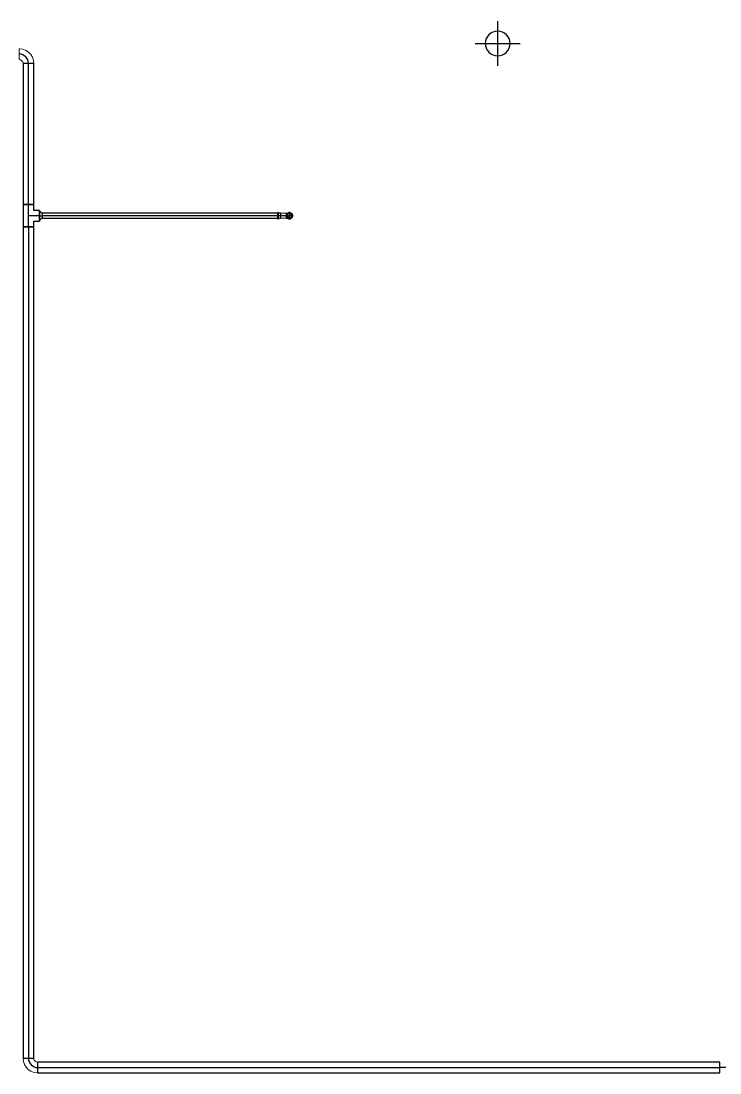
# Model space of a CAD drawing. Header units: inches. Extents: x -3325 to -59, y 5 to 733.
# Drawn here: x -3017 to -2830, y 324.6 to 605.8 of the extents above; entities that cross this region are included whole.
import ezdxf

# ---------------------------------------------------------------- set-up
doc = ezdxf.new("R2010")
doc.units = ezdxf.units.IN
doc.header["$MEASUREMENT"] = 0
doc.layers.add('P-PIPE', color=3, linetype='Continuous', lineweight=9)
doc.layers.add('X - REF - FP', color=7, linetype='Continuous', true_color=0xb90000)

# ---------------------------------------------------------------- blocks, each defined once
blk = doc.blocks.new('Elbow - Welded - Generic - Standard-1127339-FIFTH LEVEL')
at = {"layer": 'P-PIPE'}
for p, q in [((-2.52, -1.44), (-2.52, 1.44)), ((-2.52, 1.44), (-2.52, -1.44)), ((1.44, 2.52), (-1.44, 2.52)), ((-1.44, 2.52), (1.44, 2.52))]:
    blk.add_line(p, q, dxfattribs=at)
at = {"layer": 'P-PIPE', "flags": 128}
for points in [[(-1.44, 2.52), (-1.53, 2.08), (-1.79, 1.72), (-2.18, 1.49), (-2.52, 1.44)], [(-2.52, -1.44), (-1.67, -1.34), (-0.85, -1.07), (-0.12, -0.62), (0.51, -0.03), (0.99, 0.68), (1.3, 1.48), (1.43, 2.33), (1.44, 2.52)]]:
    blk.add_lwpolyline(points, dxfattribs=at)
blk = doc.blocks.new('Victaulic-VicPress316-Elbow 90-45deg Style P568_P571 - Standard-V1-FIFTH LEVEL')
at = {"layer": 'P-PIPE'}
for p, q in [((-2327.12, 161.86), (-2327.12, 161.86)), ((-2327.12, 161.86), (-2325.73, 161.86)), ((-2324.79, 162.52), (-2325.73, 162.52)), ((-2325.73, 161.86), (-2324.79, 161.86)), ((-2325.73, 161.21), (-2324.79, 161.21)), ((-2323.6, 162.52), (-2324.9, 162.52)), ((-2324.9, 161.86), (-2324.9, 161.86)), ((-2324.9, 161.86), (-2324.9, 161.86)), ((-2324.9, 161.21), (-2323.6, 161.21)), ((-2324.79, 162.52), (-2324.79, 161.86)), ((-2324.79, 161.86), (-2324.79, 162.52)), ((-2324.79, 161.86), (-2324.79, 161.21)), ((-2324.79, 161.21), (-2324.79, 161.86)), ((-2324.23, 162.63), (-2324.69, 162.63)), ((-2324.69, 161.1), (-2324.23, 161.1)), ((-2324.23, 161.86), (-2324.23, 161.86)), ((-2324.23, 161.86), (-2324.23, 161.86)), ((-2323.6, 162.63), (-2323.94, 162.63)), ((-2323.94, 161.86), (-2323.94, 161.86)), ((-2323.94, 161.86), (-2323.94, 161.86)), ((-2323.94, 161.1), (-2323.6, 161.1)), ((-2323.6, 161.86), (-2323.6, 161.86)), ((-2323.6, 161.86), (-2323.6, 161.86)), ((-2323.6, 161.86), (-2323.6, 161.86)), ((-2323.6, 161.86), (-2323.6, 161.86))]:
    blk.add_line(p, q, dxfattribs=at)
at = {"layer": 'P-PIPE', "flags": 128}
for points in [[(-2326.21, 161.86), (-2326.31, 162.26), (-2326.56, 162.58), (-2326.93, 162.76), (-2327.34, 162.75), (-2327.71, 162.56), (-2327.96, 162.24), (-2328.04, 161.86)], [(-2328.04, 161.86), (-2327.94, 161.47), (-2327.69, 161.15), (-2327.32, 160.97), (-2326.91, 160.98), (-2326.54, 161.17), (-2326.29, 161.49), (-2326.21, 161.86)], [(-2326.36, 161.86), (-2326.45, 162.23), (-2326.7, 162.51), (-2327.06, 162.63), (-2327.43, 162.57), (-2327.73, 162.34), (-2327.88, 162), (-2327.89, 161.86)], [(-2327.89, 161.86), (-2327.8, 161.5), (-2327.55, 161.22), (-2327.19, 161.1), (-2326.82, 161.16), (-2326.52, 161.39), (-2326.37, 161.73), (-2326.36, 161.86)], [(-2325.73, 162.52), (-2326.23, 162.52), (-2326.66, 162.52), (-2326.97, 162.52), (-2327.12, 162.52), (-2327.12, 162.52)], [(-2327.12, 161.21), (-2327.03, 161.21), (-2326.77, 161.21), (-2326.36, 161.21), (-2325.88, 161.21), (-2325.73, 161.21)], [(-2324.9, 162.52), (-2324.71, 162.63), (-2324.69, 162.63)], [(-2324.69, 161.1), (-2324.89, 161.19), (-2324.9, 161.21)], [(-2324.23, 162.63), (-2324.17, 162.75), (-2324.03, 162.76), (-2323.94, 162.65), (-2323.94, 162.63)], [(-2324.23, 162.63), (-2324.23, 162.54), (-2324.23, 162.29), (-2324.23, 161.93), (-2324.23, 161.86)], [(-2324.23, 161.86), (-2324.23, 162.23), (-2324.23, 162.51), (-2324.23, 162.63), (-2324.23, 162.63)], [(-2324.23, 161.1), (-2324.23, 161.19), (-2324.23, 161.44), (-2324.23, 161.8), (-2324.23, 161.86)], [(-2324.23, 161.86), (-2324.23, 161.5), (-2324.23, 161.22), (-2324.23, 161.1), (-2324.23, 161.1)], [(-2323.94, 161.1), (-2324.01, 160.98), (-2324.15, 160.97), (-2324.23, 161.08), (-2324.23, 161.1)], [(-2323.94, 162.63), (-2323.94, 162.54), (-2323.94, 162.29), (-2323.94, 161.93), (-2323.94, 161.86)], [(-2323.94, 161.86), (-2323.94, 162.23), (-2323.94, 162.51), (-2323.94, 162.63), (-2323.94, 162.63)], [(-2323.94, 161.1), (-2323.94, 161.19), (-2323.94, 161.44), (-2323.94, 161.8), (-2323.94, 161.86)], [(-2323.94, 161.86), (-2323.94, 161.5), (-2323.94, 161.22), (-2323.94, 161.1), (-2323.94, 161.1)]]:
    blk.add_lwpolyline(points, dxfattribs=at)
at = {"layer": 'P-PIPE'}
for radius, start, end in [(0.767, 0, 180), (0.767, 0, 180), (0.767, 0, 180), (0.767, 180, 360), (0.767, 180, 0), (0.767, 180, 0), (0.657, 360, 180), (0.657, 0, 180), (0.657, 90, 180), (0.658, 180, 0), (0.658, 180, 0), (0.657, 180, 270), (0.658, 0, 90), (0.658, 270, 0)]:
    blk.add_arc((-2327.12, 161.86), radius, start, end, dxfattribs=at)

msp = doc.modelspace()

# ---------------------------------------------------------------- linework, layer by layer
at = {"layer": 'X - REF - FP'}
for p, q in [((-2889.45, 593.85), (-2889.45, 605.85)), ((-2895.45, 599.85), (-2883.45, 599.85)), ((-3016.44, 594.48), (-3016.44, 556.78)), ((-3013.56, 594.48), (-3016.44, 594.48)), ((-3015, 556.78), (-3015, 594.48)), ((-3015, 556.78), (-3015, 594.48)), ((-3013.56, 556.78), (-3013.56, 594.48)), ((-3016.44, 556.78), (-3016.44, 550.8)), ((-3013.56, 556.78), (-3016.44, 556.78)), ((-3016.44, 556.78), (-3013.56, 556.78)), ((-3013.56, 556.78), (-3016.44, 556.78)), ((-3015, 550.8), (-3015, 556.78)), ((-3013.56, 555.22), (-3013.56, 556.78)), ((-3012.01, 555.22), (-3013.56, 555.22)), ((-3012.01, 552.35), (-3012.01, 555.22)), ((-3012.01, 555.22), (-3012.01, 552.35)), ((-3011.35, 554.35), (-3012.01, 555.1)), ((-2947.52, 554.44), (-3011.35, 554.44)), ((-3011.35, 554.44), (-3011.35, 553.13)), ((-2947.52, 554.44), (-2947.52, 553.13)), ((-2945.19, 552.79), (-2945.19, 554.79)), ((-3012.01, 553.79), (-3015, 553.79)), ((-3013.56, 550.8), (-3013.56, 552.35)), ((-3013.56, 552.35), (-3012.01, 552.35)), ((-3012.01, 553.79), (-3011.35, 553.79)), ((-3012.01, 552.47), (-3011.35, 553.22)), ((-2947.52, 553.79), (-3011.35, 553.79)), ((-2947.52, 553.79), (-3011.35, 553.79)), ((-3011.35, 553.13), (-2947.52, 553.13)), ((-2946.58, 553.79), (-2948.71, 553.79)), ((-2946.58, 553.79), (-2947.52, 553.79)), ((-2945.19, 553.79), (-2946.58, 553.79)), ((-2946.19, 553.79), (-2944.19, 553.79)), ((-3016.44, 550.8), (-3016.44, 328.52)), ((-3016.44, 550.8), (-3013.56, 550.8)), ((-3013.56, 550.8), (-3016.44, 550.8)), ((-3016.44, 550.8), (-3013.56, 550.8)), ((-3015, 550.8), (-3015, 328.52)), ((-3015, 550.8), (-3015, 328.52)), ((-3013.56, 328.52), (-3013.56, 550.8)), ((-3016.44, 328.52), (-3013.56, 328.52)), ((-2829.98, 327.44), (-3012.48, 327.44)), ((-3012.48, 324.56), (-3012.48, 327.44)), ((-2829.98, 324.56), (-2829.98, 327.44)), ((-3012.48, 326), (-2829.98, 326)), ((-3012.48, 326), (-2829.98, 326)), ((-3012.48, 324.56), (-2829.98, 324.56)), ((-2824, 326), (-2829.98, 326))]:
    msp.add_line(p, q, dxfattribs=at)
for centre, radius, start, end in [((-2889.45, 599.85), 3.31, 0, 180), ((-2889.45, 599.85), 3.31, 180, 0), ((-3017.52, 594.48), 2.52, 0, 90), ((-2945.19, 553.79), 0.657, 0, 180), ((-2945.19, 554.12), 0.329, 270, 90), ((-2945.19, 553.79), 0.657, 180, 0), ((-2945.19, 553.46), 0.329, 90, 270), ((-3012.48, 328.52), 2.52, 180, 270)]:
    msp.add_arc(centre, radius, start, end, dxfattribs=at)

# ---------------------------------------------------------------- block references
for name, p, rotation in [('Elbow - Welded - Generic - Standard-1127339-FIFTH LEVEL', (-3015, 597), 90), ('Victaulic-VicPress316-Elbow 90-45deg Style P568_P571 - Standard-V1-FIFTH LEVEL', (-5272.31, 715.65), 180), ('Elbow - Welded - Generic - Standard-1127339-FIFTH LEVEL', (-3015, 326), 270)]:
    msp.add_blockref(name, p, dxfattribs=dict(at, rotation=rotation))

doc.saveas('drawing.dxf')
